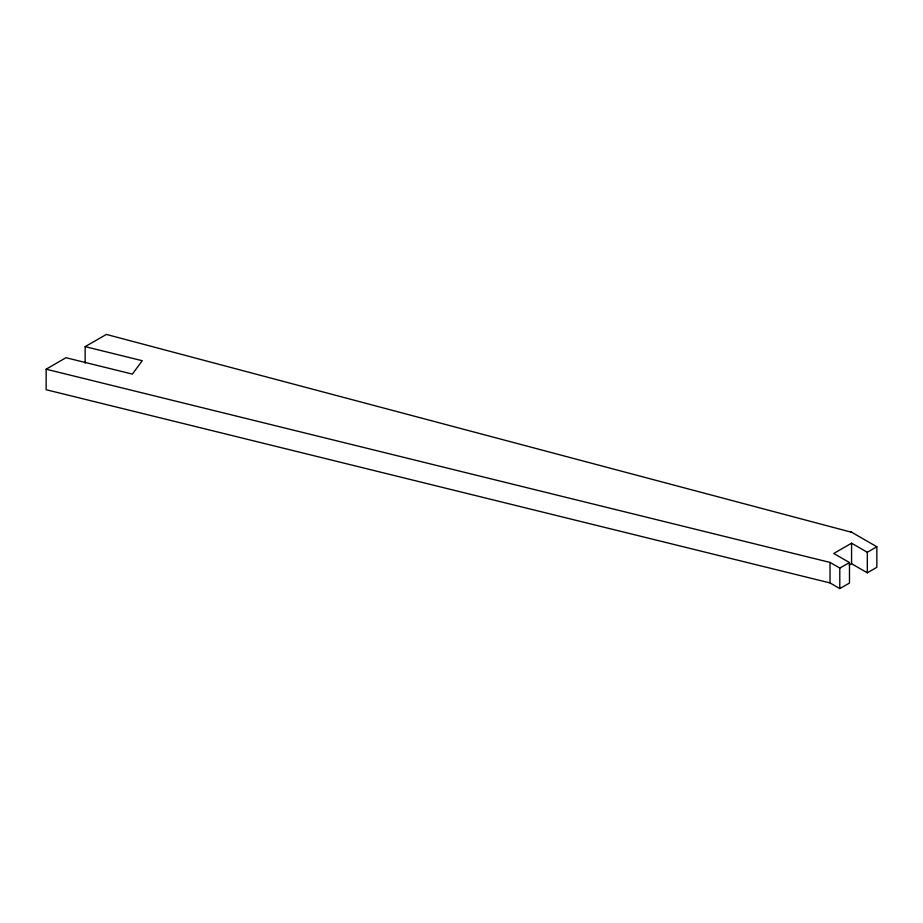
<?xml version="1.0" encoding="UTF-8"?>
<svg xmlns="http://www.w3.org/2000/svg" width="923" height="923" viewBox="0 0 923 923"><rect width="100%" height="100%" fill="white"/><g stroke="black" fill="none" stroke-linecap="round" stroke-linejoin="round"><path stroke-width="1.38" d="M85.147 363.12L85.147 346.633L106.387 334.426L851.871 532.352M849.195 565.084L851.571 563.711L867.32 572.802L876.85 567.299L876.85 546.774L867.32 552.277L851.571 543.186L833.757 553.477L849.483 562.557L849.483 583.082L839.792 588.574L830.019 582.932L46.15 389.725L46.15 369.2L65.948 357.709L132.37 374.103L142.269 360.72L85.147 346.633M46.15 369.2L830.019 562.419L839.792 568.06L849.483 562.557M850.775 531.717L876.85 546.774M867.32 552.277L867.32 572.802M851.571 543.186L851.571 563.711M839.792 568.06L839.792 588.574M830.019 562.419L830.019 582.932"/></g></svg>
